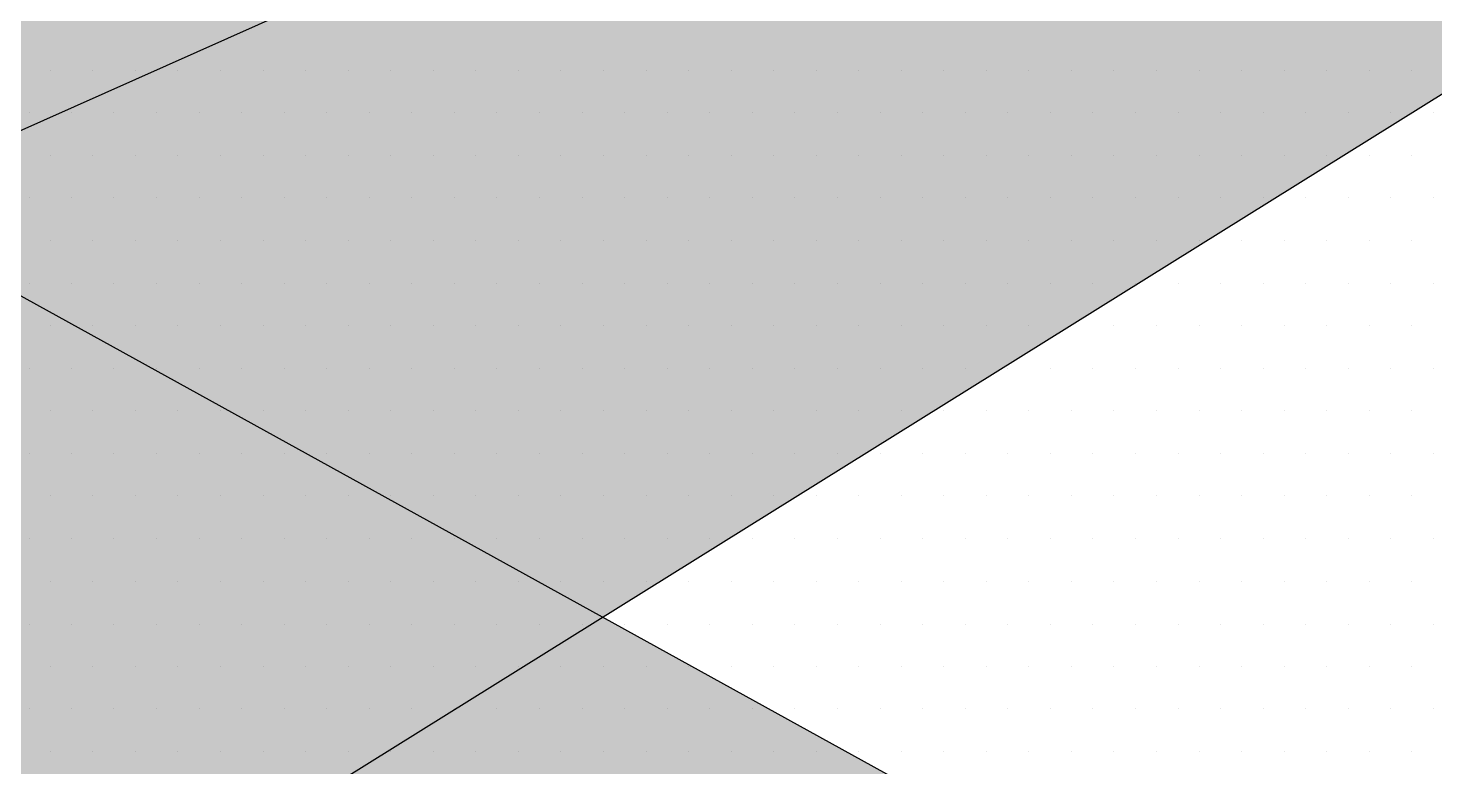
# Paper-space layout 'TOP_A1_00200_01-01-2017_MODELE' of a CAD drawing. Header units: millimetres. Extents: x -52 to 293, y -3 to 294.
# Drawn here: x -13.73 to -10.697, y 57.921 to 59.513 of the extents above; entities that cross this region are included whole.
import ezdxf

# ---------------------------------------------------------------- set-up
doc = ezdxf.new("R2010")
doc.units = ezdxf.units.MM
doc.header["$LTSCALE"] = 2
doc.linetypes.add('CACHEX2', pattern=[0.75, 0.5, -0.25])
for name, color, linetype in [('CALQUE_7', 4, 'Continuous'), ('CARTOUCHE', 7, 'Continuous'), ('rosace', 7, 'Continuous')]:
    doc.layers.add(name, color=color, linetype=linetype)

# ---------------------------------------------------------------- blocks, each defined once
blk = doc.blocks.new('A$C715108E3')
at = {"layer": 'CALQUE_7', "color": 131}
for p, q in [((-4.929, -10.5791), (-4.929, -10.5791)), ((-4.8369, -10.5791), (-4.8369, -10.5791)), ((-4.7449, -10.5791), (-4.7449, -10.5791)), ((-4.6537, -10.5791), (-4.6537, -10.5791)), ((-4.562, -10.5791), (-4.562, -10.5791)), ((-4.47, -10.5791), (-4.47, -10.5791)), ((-4.3783, -10.5791), (-4.3783, -10.5791)), ((-4.2867, -10.5791), (-4.2867, -10.5791)), ((-4.1947, -10.5791), (-4.1947, -10.5791)), ((-4.1036, -10.5791), (-4.1036, -10.5791)), ((-4.0116, -10.5791), (-4.0116, -10.5791)), ((-3.9196, -10.5791), (-3.9196, -10.5791)), ((-3.8283, -10.5791), (-3.8283, -10.5791)), ((-3.7363, -10.5791), (-3.7363, -10.5791)), ((-3.6444, -10.5791), (-3.6444, -10.5791)), ((-3.5526, -10.5791), (-3.5526, -10.5791)), ((-3.4611, -10.5791), (-3.4611, -10.5791)), ((-3.3693, -10.5791), (-3.3693, -10.5791)), ((-3.2775, -10.5791), (-3.2775, -10.5791)), ((-3.186, -10.5791), (-3.186, -10.5791)), ((-3.0942, -10.5791), (-3.0942, -10.5791)), ((-3.0024, -10.5791), (-3.0024, -10.5791)), ((-2.9109, -10.5791), (-2.9109, -10.5791)), ((-2.8191, -10.5791), (-2.8191, -10.5791)), ((-2.727, -10.5791), (-2.727, -10.5791)), ((-2.6358, -10.5791), (-2.6358, -10.5791)), ((-2.5439, -10.5791), (-2.5439, -10.5791)), ((-2.4519, -10.5791), (-2.4519, -10.5791)), ((-2.3599, -10.5791), (-2.3599, -10.5791)), ((-2.2686, -10.5791), (-2.2686, -10.5791)), ((-2.1766, -10.5791), (-2.1766, -10.5791)), ((-2.085, -10.5791), (-2.085, -10.5791)), ((-1.9933, -10.5791), (-1.9933, -10.5791)), ((-4.9745, -10.6702), (-4.9745, -10.6702)), ((-4.8829, -10.6702), (-4.8829, -10.6702)), ((-4.7914, -10.6702), (-4.7914, -10.6702)), ((-4.6994, -10.6702), (-4.6994, -10.6702)), ((-4.6077, -10.6702), (-4.6077, -10.6702)), ((-4.5161, -10.6702), (-4.5161, -10.6702)), ((-4.4245, -10.6702), (-4.4245, -10.6702)), ((-4.3324, -10.6702), (-4.3324, -10.6702)), ((-4.2412, -10.6702), (-4.2412, -10.6702)), ((-4.1491, -10.6702), (-4.1491, -10.6702)), ((-4.0571, -10.6702), (-4.0571, -10.6702)), ((-3.9659, -10.6702), (-3.9659, -10.6702)), ((-3.8738, -10.6702), (-3.8738, -10.6702)), ((-3.782, -10.6702), (-3.782, -10.6702)), ((-3.6905, -10.6702), (-3.6905, -10.6702)), ((-3.5987, -10.6702), (-3.5987, -10.6702)), ((-3.5069, -10.6702), (-3.5069, -10.6702)), ((-3.415, -10.6702), (-3.415, -10.6702)), ((-3.3236, -10.6702), (-3.3236, -10.6702)), ((-3.2318, -10.6702), (-3.2318, -10.6702)), ((-3.1399, -10.6702), (-3.1399, -10.6702)), ((-3.0485, -10.6702), (-3.0485, -10.6702)), ((-2.9566, -10.6702), (-2.9566, -10.6702)), ((-2.8648, -10.6702), (-2.8648, -10.6702)), ((-2.7733, -10.6702), (-2.7733, -10.6702)), ((-2.6815, -10.6702), (-2.6815, -10.6702)), ((-2.5895, -10.6702), (-2.5895, -10.6702)), ((-2.4975, -10.6702), (-2.4975, -10.6702)), ((-2.4062, -10.6702), (-2.4062, -10.6702)), ((-2.3142, -10.6702), (-2.3142, -10.6702)), ((-2.2223, -10.6702), (-2.2223, -10.6702)), ((-2.1309, -10.6702), (-2.1309, -10.6702)), ((-2.0391, -10.6702), (-2.0391, -10.6702)), ((-1.9472, -10.6702), (-1.9472, -10.6702)), ((-4.929, -10.763), (-4.929, -10.763)), ((-4.8369, -10.763), (-4.8369, -10.763)), ((-4.7449, -10.763), (-4.7449, -10.763)), ((-4.6537, -10.763), (-4.6537, -10.763)), ((-4.562, -10.763), (-4.562, -10.763)), ((-4.47, -10.763), (-4.47, -10.763)), ((-4.3783, -10.763), (-4.3783, -10.763)), ((-4.2867, -10.763), (-4.2867, -10.763)), ((-4.1947, -10.763), (-4.1947, -10.763)), ((-4.1036, -10.763), (-4.1036, -10.763)), ((-4.0116, -10.763), (-4.0116, -10.763)), ((-3.9196, -10.763), (-3.9196, -10.763)), ((-3.8283, -10.763), (-3.8283, -10.763)), ((-3.7363, -10.763), (-3.7363, -10.763)), ((-3.6444, -10.763), (-3.6444, -10.763)), ((-3.5526, -10.763), (-3.5526, -10.763)), ((-3.4611, -10.763), (-3.4611, -10.763)), ((-3.3693, -10.763), (-3.3693, -10.763)), ((-3.2775, -10.763), (-3.2775, -10.763)), ((-3.186, -10.763), (-3.186, -10.763)), ((-3.0942, -10.763), (-3.0942, -10.763)), ((-3.0024, -10.763), (-3.0024, -10.763)), ((-2.9109, -10.763), (-2.9109, -10.763)), ((-2.8191, -10.763), (-2.8191, -10.763)), ((-2.727, -10.763), (-2.727, -10.763)), ((-2.6358, -10.763), (-2.6358, -10.763)), ((-2.5439, -10.763), (-2.5439, -10.763)), ((-2.4519, -10.763), (-2.4519, -10.763)), ((-2.3599, -10.763), (-2.3599, -10.763)), ((-2.2686, -10.763), (-2.2686, -10.763)), ((-2.1766, -10.763), (-2.1766, -10.763)), ((-2.085, -10.763), (-2.085, -10.763)), ((-1.9933, -10.763), (-1.9933, -10.763)), ((-4.9745, -10.8542), (-4.9745, -10.8542)), ((-4.8829, -10.8542), (-4.8829, -10.8542)), ((-4.7914, -10.8542), (-4.7914, -10.8542)), ((-4.6994, -10.8542), (-4.6994, -10.8542)), ((-4.6077, -10.8542), (-4.6077, -10.8542)), ((-4.5161, -10.8542), (-4.5161, -10.8542)), ((-4.4245, -10.8542), (-4.4245, -10.8542)), ((-4.3324, -10.8542), (-4.3324, -10.8542)), ((-4.2412, -10.8542), (-4.2412, -10.8542)), ((-4.1491, -10.8542), (-4.1491, -10.8542)), ((-4.0571, -10.8542), (-4.0571, -10.8542)), ((-3.9659, -10.8542), (-3.9659, -10.8542)), ((-3.8738, -10.8542), (-3.8738, -10.8542)), ((-3.782, -10.8542), (-3.782, -10.8542)), ((-3.6905, -10.8542), (-3.6905, -10.8542)), ((-3.5987, -10.8542), (-3.5987, -10.8542)), ((-3.5069, -10.8542), (-3.5069, -10.8542)), ((-3.415, -10.8542), (-3.415, -10.8542)), ((-3.3236, -10.8542), (-3.3236, -10.8542)), ((-3.2318, -10.8542), (-3.2318, -10.8542)), ((-3.1399, -10.8542), (-3.1399, -10.8542)), ((-3.0485, -10.8542), (-3.0485, -10.8542)), ((-2.9566, -10.8542), (-2.9566, -10.8542)), ((-2.8648, -10.8542), (-2.8648, -10.8542)), ((-2.7733, -10.8542), (-2.7733, -10.8542)), ((-2.6815, -10.8542), (-2.6815, -10.8542)), ((-2.5895, -10.8542), (-2.5895, -10.8542)), ((-2.4975, -10.8542), (-2.4975, -10.8542)), ((-2.4062, -10.8542), (-2.4062, -10.8542)), ((-2.3142, -10.8542), (-2.3142, -10.8542)), ((-2.2223, -10.8542), (-2.2223, -10.8542)), ((-2.1309, -10.8542), (-2.1309, -10.8542)), ((-2.0391, -10.8542), (-2.0391, -10.8542)), ((-1.9472, -10.8542), (-1.9472, -10.8542)), ((-4.929, -10.9457), (-4.929, -10.9457)), ((-4.8369, -10.9457), (-4.8369, -10.9457)), ((-4.7449, -10.9457), (-4.7449, -10.9457)), ((-4.6537, -10.9457), (-4.6537, -10.9457)), ((-4.562, -10.9457), (-4.562, -10.9457)), ((-4.47, -10.9457), (-4.47, -10.9457)), ((-4.3783, -10.9457), (-4.3783, -10.9457)), ((-4.2867, -10.9457), (-4.2867, -10.9457)), ((-4.1947, -10.9457), (-4.1947, -10.9457)), ((-4.1036, -10.9457), (-4.1036, -10.9457)), ((-4.0116, -10.9457), (-4.0116, -10.9457)), ((-3.9196, -10.9457), (-3.9196, -10.9457)), ((-3.8283, -10.9457), (-3.8283, -10.9457)), ((-3.7363, -10.9457), (-3.7363, -10.9457)), ((-3.6444, -10.9457), (-3.6444, -10.9457)), ((-3.5526, -10.9457), (-3.5526, -10.9457)), ((-3.4611, -10.9457), (-3.4611, -10.9457)), ((-3.3693, -10.9457), (-3.3693, -10.9457)), ((-3.2775, -10.9457), (-3.2775, -10.9457)), ((-3.186, -10.9457), (-3.186, -10.9457)), ((-3.0942, -10.9457), (-3.0942, -10.9457)), ((-3.0024, -10.9457), (-3.0024, -10.9457)), ((-2.9109, -10.9457), (-2.9109, -10.9457)), ((-2.8191, -10.9457), (-2.8191, -10.9457)), ((-2.727, -10.9457), (-2.727, -10.9457)), ((-2.6358, -10.9457), (-2.6358, -10.9457)), ((-2.5439, -10.9457), (-2.5439, -10.9457)), ((-2.4519, -10.9457), (-2.4519, -10.9457)), ((-2.3599, -10.9457), (-2.3599, -10.9457)), ((-2.2686, -10.9457), (-2.2686, -10.9457)), ((-2.1766, -10.9457), (-2.1766, -10.9457)), ((-2.085, -10.9457), (-2.085, -10.9457)), ((-1.9933, -10.9457), (-1.9933, -10.9457)), ((-4.9745, -11.0383), (-4.9745, -11.0383)), ((-4.8829, -11.0383), (-4.8829, -11.0383)), ((-4.7914, -11.0383), (-4.7914, -11.0383)), ((-4.6994, -11.0383), (-4.6994, -11.0383)), ((-4.6077, -11.0383), (-4.6077, -11.0383)), ((-4.5161, -11.0383), (-4.5161, -11.0383)), ((-4.4245, -11.0383), (-4.4245, -11.0383)), ((-4.3324, -11.0383), (-4.3324, -11.0383)), ((-4.2412, -11.0383), (-4.2412, -11.0383)), ((-4.1491, -11.0383), (-4.1491, -11.0383)), ((-4.0571, -11.0383), (-4.0571, -11.0383)), ((-3.9659, -11.0383), (-3.9659, -11.0383)), ((-3.8738, -11.0383), (-3.8738, -11.0383)), ((-3.782, -11.0383), (-3.782, -11.0383)), ((-3.6905, -11.0383), (-3.6905, -11.0383)), ((-3.5987, -11.0383), (-3.5987, -11.0383)), ((-3.5069, -11.0383), (-3.5069, -11.0383)), ((-3.415, -11.0383), (-3.415, -11.0383)), ((-3.3236, -11.0383), (-3.3236, -11.0383)), ((-3.2318, -11.0383), (-3.2318, -11.0383)), ((-3.1399, -11.0383), (-3.1399, -11.0383)), ((-3.0485, -11.0383), (-3.0485, -11.0383)), ((-2.9566, -11.0383), (-2.9566, -11.0383)), ((-2.8648, -11.0383), (-2.8648, -11.0383)), ((-2.7733, -11.0383), (-2.7733, -11.0383)), ((-2.6815, -11.0383), (-2.6815, -11.0383)), ((-2.5895, -11.0383), (-2.5895, -11.0383)), ((-2.4975, -11.0383), (-2.4975, -11.0383)), ((-2.4062, -11.0383), (-2.4062, -11.0383)), ((-2.3142, -11.0383), (-2.3142, -11.0383)), ((-2.2223, -11.0383), (-2.2223, -11.0383)), ((-2.1309, -11.0383), (-2.1309, -11.0383)), ((-2.0391, -11.0383), (-2.0391, -11.0383)), ((-1.9472, -11.0383), (-1.9472, -11.0383)), ((-4.929, -11.1295), (-4.929, -11.1295)), ((-4.8369, -11.1295), (-4.8369, -11.1295)), ((-4.7449, -11.1295), (-4.7449, -11.1295)), ((-4.6537, -11.1295), (-4.6537, -11.1295)), ((-4.562, -11.1295), (-4.562, -11.1295)), ((-4.47, -11.1295), (-4.47, -11.1295)), ((-4.3783, -11.1295), (-4.3783, -11.1295)), ((-4.2867, -11.1295), (-4.2867, -11.1295)), ((-4.1947, -11.1295), (-4.1947, -11.1295)), ((-4.1036, -11.1295), (-4.1036, -11.1295)), ((-4.0116, -11.1295), (-4.0116, -11.1295)), ((-3.9196, -11.1295), (-3.9196, -11.1295)), ((-3.8283, -11.1295), (-3.8283, -11.1295)), ((-3.7363, -11.1295), (-3.7363, -11.1295)), ((-3.6444, -11.1295), (-3.6444, -11.1295)), ((-3.5526, -11.1295), (-3.5526, -11.1295)), ((-3.4611, -11.1295), (-3.4611, -11.1295)), ((-3.3693, -11.1295), (-3.3693, -11.1295)), ((-3.2775, -11.1295), (-3.2775, -11.1295)), ((-3.186, -11.1295), (-3.186, -11.1295)), ((-3.0942, -11.1295), (-3.0942, -11.1295)), ((-3.0024, -11.1295), (-3.0024, -11.1295)), ((-2.9109, -11.1295), (-2.9109, -11.1295)), ((-2.8191, -11.1295), (-2.8191, -11.1295)), ((-2.727, -11.1295), (-2.727, -11.1295)), ((-2.6358, -11.1295), (-2.6358, -11.1295)), ((-2.5439, -11.1295), (-2.5439, -11.1295)), ((-2.4519, -11.1295), (-2.4519, -11.1295)), ((-2.3599, -11.1295), (-2.3599, -11.1295)), ((-2.2686, -11.1295), (-2.2686, -11.1295)), ((-2.1766, -11.1295), (-2.1766, -11.1295)), ((-2.085, -11.1295), (-2.085, -11.1295)), ((-1.9933, -11.1295), (-1.9933, -11.1295)), ((-4.9745, -11.2208), (-4.9745, -11.2208)), ((-4.8829, -11.2208), (-4.8829, -11.2208)), ((-4.7914, -11.2208), (-4.7914, -11.2208)), ((-4.6994, -11.2208), (-4.6994, -11.2208)), ((-4.6077, -11.2208), (-4.6077, -11.2208)), ((-4.5161, -11.2208), (-4.5161, -11.2208)), ((-4.4245, -11.2208), (-4.4245, -11.2208)), ((-4.3324, -11.2208), (-4.3324, -11.2208)), ((-4.2412, -11.2208), (-4.2412, -11.2208)), ((-4.1491, -11.2208), (-4.1491, -11.2208)), ((-4.0571, -11.2208), (-4.0571, -11.2208)), ((-3.9659, -11.2208), (-3.9659, -11.2208)), ((-3.8738, -11.2208), (-3.8738, -11.2208)), ((-3.782, -11.2208), (-3.782, -11.2208)), ((-3.6905, -11.2208), (-3.6905, -11.2208)), ((-3.5987, -11.2208), (-3.5987, -11.2208)), ((-3.5069, -11.2208), (-3.5069, -11.2208)), ((-3.415, -11.2208), (-3.415, -11.2208)), ((-3.3236, -11.2208), (-3.3236, -11.2208)), ((-3.2318, -11.2208), (-3.2318, -11.2208)), ((-3.1399, -11.2208), (-3.1399, -11.2208)), ((-3.0485, -11.2208), (-3.0485, -11.2208)), ((-2.9566, -11.2208), (-2.9566, -11.2208)), ((-2.8648, -11.2208), (-2.8648, -11.2208)), ((-2.7733, -11.2208), (-2.7733, -11.2208)), ((-2.6815, -11.2208), (-2.6815, -11.2208)), ((-2.5895, -11.2208), (-2.5895, -11.2208)), ((-2.4975, -11.2208), (-2.4975, -11.2208)), ((-2.4062, -11.2208), (-2.4062, -11.2208)), ((-2.3142, -11.2208), (-2.3142, -11.2208)), ((-2.2223, -11.2208), (-2.2223, -11.2208)), ((-2.1309, -11.2208), (-2.1309, -11.2208)), ((-2.0391, -11.2208), (-2.0391, -11.2208)), ((-1.9472, -11.2208), (-1.9472, -11.2208)), ((-4.929, -11.3132), (-4.929, -11.3132)), ((-4.8369, -11.3132), (-4.8369, -11.3132)), ((-4.7449, -11.3132), (-4.7449, -11.3132)), ((-4.6537, -11.3132), (-4.6537, -11.3132)), ((-4.562, -11.3132), (-4.562, -11.3132)), ((-4.47, -11.3132), (-4.47, -11.3132)), ((-4.3783, -11.3132), (-4.3783, -11.3132)), ((-4.2867, -11.3132), (-4.2867, -11.3132)), ((-4.1947, -11.3132), (-4.1947, -11.3132)), ((-4.1036, -11.3132), (-4.1036, -11.3132)), ((-4.0116, -11.3132), (-4.0116, -11.3132)), ((-3.9196, -11.3132), (-3.9196, -11.3132)), ((-3.8283, -11.3132), (-3.8283, -11.3132)), ((-3.7363, -11.3132), (-3.7363, -11.3132)), ((-3.6444, -11.3132), (-3.6444, -11.3132)), ((-3.5526, -11.3132), (-3.5526, -11.3132)), ((-3.4611, -11.3132), (-3.4611, -11.3132)), ((-3.3693, -11.3132), (-3.3693, -11.3132)), ((-3.2775, -11.3132), (-3.2775, -11.3132)), ((-3.186, -11.3132), (-3.186, -11.3132)), ((-3.0942, -11.3132), (-3.0942, -11.3132)), ((-3.0024, -11.3132), (-3.0024, -11.3132)), ((-2.9109, -11.3132), (-2.9109, -11.3132)), ((-2.8191, -11.3132), (-2.8191, -11.3132)), ((-2.727, -11.3132), (-2.727, -11.3132)), ((-2.6358, -11.3132), (-2.6358, -11.3132)), ((-2.5439, -11.3132), (-2.5439, -11.3132)), ((-2.4519, -11.3132), (-2.4519, -11.3132)), ((-2.3599, -11.3132), (-2.3599, -11.3132)), ((-2.2686, -11.3132), (-2.2686, -11.3132)), ((-2.1766, -11.3132), (-2.1766, -11.3132)), ((-2.085, -11.3132), (-2.085, -11.3132)), ((-1.9933, -11.3132), (-1.9933, -11.3132)), ((-4.9745, -11.4048), (-4.9745, -11.4048)), ((-4.8829, -11.4048), (-4.8829, -11.4048)), ((-4.7914, -11.4048), (-4.7914, -11.4048)), ((-4.6994, -11.4048), (-4.6994, -11.4048)), ((-4.6077, -11.4048), (-4.6077, -11.4048)), ((-4.5161, -11.4048), (-4.5161, -11.4048)), ((-4.4245, -11.4048), (-4.4245, -11.4048)), ((-4.3324, -11.4048), (-4.3324, -11.4048)), ((-4.2412, -11.4048), (-4.2412, -11.4048)), ((-4.1491, -11.4048), (-4.1491, -11.4048)), ((-4.0571, -11.4048), (-4.0571, -11.4048)), ((-3.9659, -11.4048), (-3.9659, -11.4048)), ((-3.8738, -11.4048), (-3.8738, -11.4048)), ((-3.782, -11.4048), (-3.782, -11.4048)), ((-3.6905, -11.4048), (-3.6905, -11.4048)), ((-3.5987, -11.4048), (-3.5987, -11.4048)), ((-3.5069, -11.4048), (-3.5069, -11.4048)), ((-3.415, -11.4048), (-3.415, -11.4048)), ((-3.3236, -11.4048), (-3.3236, -11.4048)), ((-3.2318, -11.4048), (-3.2318, -11.4048)), ((-3.1399, -11.4048), (-3.1399, -11.4048)), ((-3.0485, -11.4048), (-3.0485, -11.4048)), ((-2.9566, -11.4048), (-2.9566, -11.4048)), ((-2.8648, -11.4048), (-2.8648, -11.4048)), ((-2.7733, -11.4048), (-2.7733, -11.4048)), ((-2.6815, -11.4048), (-2.6815, -11.4048)), ((-2.5895, -11.4048), (-2.5895, -11.4048)), ((-2.4975, -11.4048), (-2.4975, -11.4048)), ((-2.4062, -11.4048), (-2.4062, -11.4048)), ((-2.3142, -11.4048), (-2.3142, -11.4048)), ((-2.2223, -11.4048), (-2.2223, -11.4048)), ((-2.1309, -11.4048), (-2.1309, -11.4048)), ((-2.0391, -11.4048), (-2.0391, -11.4048)), ((-1.9472, -11.4048), (-1.9472, -11.4048)), ((-4.929, -11.4959), (-4.929, -11.4959)), ((-4.8369, -11.4959), (-4.8369, -11.4959)), ((-4.7449, -11.4959), (-4.7449, -11.4959)), ((-4.6537, -11.4959), (-4.6537, -11.4959)), ((-4.562, -11.4959), (-4.562, -11.4959)), ((-4.47, -11.4959), (-4.47, -11.4959)), ((-4.3783, -11.4959), (-4.3783, -11.4959)), ((-4.2867, -11.4959), (-4.2867, -11.4959)), ((-4.1947, -11.4959), (-4.1947, -11.4959)), ((-4.1036, -11.4959), (-4.1036, -11.4959)), ((-4.0116, -11.4959), (-4.0116, -11.4959)), ((-3.9196, -11.4959), (-3.9196, -11.4959)), ((-3.8283, -11.4959), (-3.8283, -11.4959)), ((-3.7363, -11.4959), (-3.7363, -11.4959)), ((-3.6444, -11.4959), (-3.6444, -11.4959)), ((-3.5526, -11.4959), (-3.5526, -11.4959)), ((-3.4611, -11.4959), (-3.4611, -11.4959)), ((-3.3693, -11.4959), (-3.3693, -11.4959)), ((-3.2775, -11.4959), (-3.2775, -11.4959)), ((-3.186, -11.4959), (-3.186, -11.4959)), ((-3.0942, -11.4959), (-3.0942, -11.4959)), ((-3.0024, -11.4959), (-3.0024, -11.4959)), ((-2.9109, -11.4959), (-2.9109, -11.4959)), ((-2.8191, -11.4959), (-2.8191, -11.4959)), ((-2.727, -11.4959), (-2.727, -11.4959)), ((-2.6358, -11.4959), (-2.6358, -11.4959)), ((-2.5439, -11.4959), (-2.5439, -11.4959)), ((-2.4519, -11.4959), (-2.4519, -11.4959)), ((-2.3599, -11.4959), (-2.3599, -11.4959)), ((-2.2686, -11.4959), (-2.2686, -11.4959)), ((-2.1766, -11.4959), (-2.1766, -11.4959)), ((-2.085, -11.4959), (-2.085, -11.4959)), ((-1.9933, -11.4959), (-1.9933, -11.4959)), ((-4.9745, -11.5885), (-4.9745, -11.5885)), ((-4.8829, -11.5885), (-4.8829, -11.5885)), ((-4.7914, -11.5885), (-4.7914, -11.5885)), ((-4.6994, -11.5885), (-4.6994, -11.5885)), ((-4.6077, -11.5885), (-4.6077, -11.5885)), ((-4.5161, -11.5885), (-4.5161, -11.5885)), ((-4.4245, -11.5885), (-4.4245, -11.5885)), ((-4.3324, -11.5885), (-4.3324, -11.5885)), ((-4.2412, -11.5885), (-4.2412, -11.5885)), ((-4.1491, -11.5885), (-4.1491, -11.5885)), ((-4.0571, -11.5885), (-4.0571, -11.5885)), ((-3.9659, -11.5885), (-3.9659, -11.5885)), ((-3.8738, -11.5885), (-3.8738, -11.5885)), ((-3.782, -11.5885), (-3.782, -11.5885)), ((-3.6905, -11.5885), (-3.6905, -11.5885)), ((-3.5987, -11.5885), (-3.5987, -11.5885)), ((-3.5069, -11.5885), (-3.5069, -11.5885)), ((-3.415, -11.5885), (-3.415, -11.5885)), ((-3.3236, -11.5885), (-3.3236, -11.5885)), ((-3.2318, -11.5885), (-3.2318, -11.5885)), ((-3.1399, -11.5885), (-3.1399, -11.5885)), ((-3.0485, -11.5885), (-3.0485, -11.5885)), ((-2.9566, -11.5885), (-2.9566, -11.5885)), ((-2.8648, -11.5885), (-2.8648, -11.5885)), ((-2.7733, -11.5885), (-2.7733, -11.5885)), ((-2.6815, -11.5885), (-2.6815, -11.5885)), ((-2.5895, -11.5885), (-2.5895, -11.5885)), ((-2.4975, -11.5885), (-2.4975, -11.5885)), ((-2.4062, -11.5885), (-2.4062, -11.5885)), ((-2.3142, -11.5885), (-2.3142, -11.5885)), ((-2.2223, -11.5885), (-2.2223, -11.5885)), ((-2.1309, -11.5885), (-2.1309, -11.5885)), ((-2.0391, -11.5885), (-2.0391, -11.5885)), ((-1.9472, -11.5885), (-1.9472, -11.5885)), ((-4.929, -11.68), (-4.929, -11.68)), ((-4.8369, -11.68), (-4.8369, -11.68)), ((-4.7449, -11.68), (-4.7449, -11.68)), ((-4.6537, -11.68), (-4.6537, -11.68)), ((-4.562, -11.68), (-4.562, -11.68)), ((-4.47, -11.68), (-4.47, -11.68)), ((-4.3783, -11.68), (-4.3783, -11.68)), ((-4.2867, -11.68), (-4.2867, -11.68)), ((-4.1947, -11.68), (-4.1947, -11.68)), ((-4.1036, -11.68), (-4.1036, -11.68)), ((-4.0116, -11.68), (-4.0116, -11.68)), ((-3.9196, -11.68), (-3.9196, -11.68)), ((-3.8283, -11.68), (-3.8283, -11.68)), ((-3.7363, -11.68), (-3.7363, -11.68)), ((-3.6444, -11.68), (-3.6444, -11.68)), ((-3.5526, -11.68), (-3.5526, -11.68)), ((-3.4611, -11.68), (-3.4611, -11.68)), ((-3.3693, -11.68), (-3.3693, -11.68)), ((-3.2775, -11.68), (-3.2775, -11.68)), ((-3.186, -11.68), (-3.186, -11.68)), ((-3.0942, -11.68), (-3.0942, -11.68)), ((-3.0024, -11.68), (-3.0024, -11.68)), ((-2.9109, -11.68), (-2.9109, -11.68)), ((-2.8191, -11.68), (-2.8191, -11.68)), ((-2.727, -11.68), (-2.727, -11.68)), ((-2.6358, -11.68), (-2.6358, -11.68)), ((-2.5439, -11.68), (-2.5439, -11.68)), ((-2.4519, -11.68), (-2.4519, -11.68)), ((-2.3599, -11.68), (-2.3599, -11.68)), ((-2.2686, -11.68), (-2.2686, -11.68)), ((-2.1766, -11.68), (-2.1766, -11.68)), ((-2.085, -11.68), (-2.085, -11.68)), ((-1.9933, -11.68), (-1.9933, -11.68)), ((-4.9745, -11.7722), (-4.9745, -11.7722)), ((-4.8829, -11.7722), (-4.8829, -11.7722)), ((-4.7914, -11.7722), (-4.7914, -11.7722)), ((-4.6994, -11.7722), (-4.6994, -11.7722)), ((-4.6077, -11.7722), (-4.6077, -11.7722)), ((-4.5161, -11.7722), (-4.5161, -11.7722)), ((-4.4245, -11.7722), (-4.4245, -11.7722)), ((-4.3324, -11.7722), (-4.3324, -11.7722)), ((-4.2412, -11.7722), (-4.2412, -11.7722)), ((-4.1491, -11.7722), (-4.1491, -11.7722)), ((-4.0571, -11.7722), (-4.0571, -11.7722)), ((-3.9659, -11.7722), (-3.9659, -11.7722)), ((-3.8738, -11.7722), (-3.8738, -11.7722)), ((-3.782, -11.7722), (-3.782, -11.7722)), ((-3.6905, -11.7722), (-3.6905, -11.7722)), ((-3.5987, -11.7722), (-3.5987, -11.7722)), ((-3.5069, -11.7722), (-3.5069, -11.7722)), ((-3.415, -11.7722), (-3.415, -11.7722)), ((-3.3236, -11.7722), (-3.3236, -11.7722)), ((-3.2318, -11.7722), (-3.2318, -11.7722)), ((-3.1399, -11.7722), (-3.1399, -11.7722)), ((-3.0485, -11.7722), (-3.0485, -11.7722)), ((-2.9566, -11.7722), (-2.9566, -11.7722)), ((-2.8648, -11.7722), (-2.8648, -11.7722)), ((-2.7733, -11.7722), (-2.7733, -11.7722)), ((-2.6815, -11.7722), (-2.6815, -11.7722)), ((-2.5895, -11.7722), (-2.5895, -11.7722)), ((-2.4975, -11.7722), (-2.4975, -11.7722)), ((-2.4062, -11.7722), (-2.4062, -11.7722)), ((-2.3142, -11.7722), (-2.3142, -11.7722)), ((-2.2223, -11.7722), (-2.2223, -11.7722)), ((-2.1309, -11.7722), (-2.1309, -11.7722)), ((-2.0391, -11.7722), (-2.0391, -11.7722)), ((-1.9472, -11.7722), (-1.9472, -11.7722)), ((-4.929, -11.8636), (-4.929, -11.8636)), ((-4.8369, -11.8636), (-4.8369, -11.8636)), ((-4.7449, -11.8636), (-4.7449, -11.8636)), ((-4.6537, -11.8636), (-4.6537, -11.8636)), ((-4.562, -11.8636), (-4.562, -11.8636)), ((-4.47, -11.8636), (-4.47, -11.8636)), ((-4.3783, -11.8636), (-4.3783, -11.8636)), ((-4.2867, -11.8636), (-4.2867, -11.8636)), ((-4.1947, -11.8636), (-4.1947, -11.8636)), ((-4.1036, -11.8636), (-4.1036, -11.8636)), ((-4.0116, -11.8636), (-4.0116, -11.8636)), ((-3.9196, -11.8636), (-3.9196, -11.8636)), ((-3.8283, -11.8636), (-3.8283, -11.8636)), ((-3.7363, -11.8636), (-3.7363, -11.8636)), ((-3.6444, -11.8636), (-3.6444, -11.8636)), ((-3.5526, -11.8636), (-3.5526, -11.8636)), ((-3.4611, -11.8636), (-3.4611, -11.8636)), ((-3.3693, -11.8636), (-3.3693, -11.8636)), ((-3.2775, -11.8636), (-3.2775, -11.8636)), ((-3.186, -11.8636), (-3.186, -11.8636)), ((-3.0942, -11.8636), (-3.0942, -11.8636)), ((-3.0024, -11.8636), (-3.0024, -11.8636)), ((-2.9109, -11.8636), (-2.9109, -11.8636)), ((-2.8191, -11.8636), (-2.8191, -11.8636)), ((-2.727, -11.8636), (-2.727, -11.8636)), ((-2.6358, -11.8636), (-2.6358, -11.8636)), ((-2.5439, -11.8636), (-2.5439, -11.8636)), ((-2.4519, -11.8636), (-2.4519, -11.8636)), ((-2.3599, -11.8636), (-2.3599, -11.8636)), ((-2.2686, -11.8636), (-2.2686, -11.8636)), ((-2.1766, -11.8636), (-2.1766, -11.8636)), ((-2.085, -11.8636), (-2.085, -11.8636)), ((-1.9933, -11.8636), (-1.9933, -11.8636)), ((-4.9745, -11.9551), (-4.9745, -11.9551)), ((-4.8829, -11.9551), (-4.8829, -11.9551)), ((-4.7914, -11.9551), (-4.7914, -11.9551)), ((-4.6994, -11.9551), (-4.6994, -11.9551)), ((-4.6077, -11.9551), (-4.6077, -11.9551)), ((-4.5161, -11.9551), (-4.5161, -11.9551)), ((-4.4245, -11.9551), (-4.4245, -11.9551)), ((-4.3324, -11.9551), (-4.3324, -11.9551)), ((-4.2412, -11.9551), (-4.2412, -11.9551)), ((-4.1491, -11.9551), (-4.1491, -11.9551)), ((-4.0571, -11.9551), (-4.0571, -11.9551)), ((-3.9659, -11.9551), (-3.9659, -11.9551)), ((-3.8738, -11.9551), (-3.8738, -11.9551)), ((-3.782, -11.9551), (-3.782, -11.9551)), ((-3.6905, -11.9551), (-3.6905, -11.9551)), ((-3.5987, -11.9551), (-3.5987, -11.9551)), ((-3.5069, -11.9551), (-3.5069, -11.9551)), ((-3.415, -11.9551), (-3.415, -11.9551)), ((-3.3236, -11.9551), (-3.3236, -11.9551)), ((-3.2318, -11.9551), (-3.2318, -11.9551)), ((-3.1399, -11.9551), (-3.1399, -11.9551)), ((-3.0485, -11.9551), (-3.0485, -11.9551)), ((-2.9566, -11.9551), (-2.9566, -11.9551)), ((-2.8648, -11.9551), (-2.8648, -11.9551)), ((-2.7733, -11.9551), (-2.7733, -11.9551)), ((-2.6815, -11.9551), (-2.6815, -11.9551)), ((-2.5895, -11.9551), (-2.5895, -11.9551)), ((-2.4975, -11.9551), (-2.4975, -11.9551)), ((-2.4062, -11.9551), (-2.4062, -11.9551)), ((-2.3142, -11.9551), (-2.3142, -11.9551)), ((-2.2223, -11.9551), (-2.2223, -11.9551)), ((-2.1309, -11.9551), (-2.1309, -11.9551)), ((-2.0391, -11.9551), (-2.0391, -11.9551)), ((-1.9472, -11.9551), (-1.9472, -11.9551)), ((-4.929, -12.0473), (-4.929, -12.0473)), ((-4.8369, -12.0473), (-4.8369, -12.0473)), ((-4.7449, -12.0473), (-4.7449, -12.0473)), ((-4.6537, -12.0473), (-4.6537, -12.0473)), ((-4.562, -12.0473), (-4.562, -12.0473)), ((-4.47, -12.0473), (-4.47, -12.0473)), ((-4.3783, -12.0473), (-4.3783, -12.0473)), ((-4.2867, -12.0473), (-4.2867, -12.0473)), ((-4.1947, -12.0473), (-4.1947, -12.0473)), ((-4.1036, -12.0473), (-4.1036, -12.0473)), ((-4.0116, -12.0473), (-4.0116, -12.0473)), ((-3.9196, -12.0473), (-3.9196, -12.0473)), ((-3.8283, -12.0473), (-3.8283, -12.0473)), ((-3.7363, -12.0473), (-3.7363, -12.0473)), ((-3.6444, -12.0473), (-3.6444, -12.0473)), ((-3.5526, -12.0473), (-3.5526, -12.0473)), ((-3.4611, -12.0473), (-3.4611, -12.0473)), ((-3.3693, -12.0473), (-3.3693, -12.0473)), ((-3.2775, -12.0473), (-3.2775, -12.0473)), ((-3.186, -12.0473), (-3.186, -12.0473)), ((-3.0942, -12.0473), (-3.0942, -12.0473)), ((-3.0024, -12.0473), (-3.0024, -12.0473)), ((-2.9109, -12.0473), (-2.9109, -12.0473)), ((-2.8191, -12.0473), (-2.8191, -12.0473)), ((-2.727, -12.0473), (-2.727, -12.0473)), ((-2.6358, -12.0473), (-2.6358, -12.0473)), ((-2.5439, -12.0473), (-2.5439, -12.0473)), ((-2.4519, -12.0473), (-2.4519, -12.0473)), ((-2.3599, -12.0473), (-2.3599, -12.0473)), ((-2.2686, -12.0473), (-2.2686, -12.0473)), ((-2.1766, -12.0473), (-2.1766, -12.0473)), ((-2.085, -12.0473), (-2.085, -12.0473)), ((-1.9933, -12.0473), (-1.9933, -12.0473))]:
    blk.add_line(p, q, dxfattribs=at)
blk = doc.blocks.new('A$C581E6685')
at = {"layer": 'rosace'}
for color, points in [(142, [(-45.3965, 37.4846), (-39.5666, 28.8703), (-39.344, 28.5414), (-39.8519, 24.2064), (-36.9477, 25.4853), (-26.3566, 30.2032), (-36.1863, 24.0789), (-38.2746, 22.2236), (-38.1337, 21.2132), (-33.6363, 11.1845), (-39.5393, 21.4709), (-40.6525, 23.2405), (-42.0615, 23.3525), (-53.1072, 18.3767), (-43.3972, 24.4856), (-40.4756, 26.2259), (-40.684, 26.8894)]), (140, [(-45.3965, 37.4846), (-41.9745, 25.9278), (-41.7809, 23.8865), (-42.0615, 23.3525), (-44.9268, 21.9767), (-53.1072, 18.3767), (-40.8028, 21.6905), (-39.5666, 22.0268), (-38.2746, 22.2236), (-38.1337, 21.2132), (-33.6363, 11.1845), (-36.0802, 21.4612), (-37.3405, 24.3346), (-37.4251, 24.9804), (-36.9477, 25.4853), (-26.3566, 30.2032), (-37.8747, 26.8339), (-39.7286, 26.4119), (-40.3751, 26.6371), (-40.684, 26.8894)]), (32, [(-39.8519, 24.2064), (-37.1498, 25.5201), (-23.2602, 17.8548)])]:
    blk.add_hatch(color=color, dxfattribs=at).paths.add_polyline_path(points)
at = {"layer": 'rosace', "color": 142}
blk.add_lwpolyline([(-45.3965, 37.4846), (-39.3434, 28.5414), (-39.8519, 24.2064), (-36.9477, 25.4853), (-26.3566, 30.2032), (-36.1857, 24.0789), (-38.2739, 22.2236), (-38.1337, 21.2132), (-33.6358, 11.1845), (-39.5393, 21.4709), (-40.6518, 23.2405), (-42.0615, 23.3525), (-53.1072, 18.3767), (-43.3964, 24.4856), (-40.4756, 26.2259), (-40.6836, 26.8894)], close=True, dxfattribs=at)
at = {"layer": 'rosace', "color": 140}
blk.add_lwpolyline([(-45.3965, 37.4846), (-41.9745, 25.9278), (-41.7804, 23.8865), (-42.0615, 23.3525), (-44.9268, 21.9767), (-53.1072, 18.3767), (-40.8028, 21.6905), (-39.5666, 22.0268), (-38.2739, 22.2236), (-38.1337, 21.2132), (-33.6358, 11.1845), (-36.0802, 21.4612), (-37.3405, 24.3346), (-37.4251, 24.9804), (-36.9477, 25.4853), (-26.3566, 30.2032), (-37.8741, 26.8339), (-39.7286, 26.4119), (-40.3748, 26.6371), (-40.6836, 26.8894)], close=True, dxfattribs=at)
at = {"layer": 'rosace', "color": 32}
blk.add_lwpolyline([(-39.8519, 24.2064), (-37.1498, 25.5201), (-23.2602, 17.8559)], close=True, dxfattribs=at)
at = {"layer": 'rosace', "color": 32, "linetype": 'CACHEX2', "ltscale": 1.5}
blk.add_ellipse((-38.0538, 23.8138), major_axis=(-19.0311, -3.534), ratio=0.590567, dxfattribs=at)
at = {"layer": 'rosace', "color": 32}
blk.add_ellipse((-37.6144, 23.8499), major_axis=(-13.5768, -4.2839), ratio=0.791971, dxfattribs=at)
at = {"layer": 'CARTOUCHE'}
blk.add_blockref('A$C715108E3', (-31.6739, 36.3189), dxfattribs=at)

psp = doc.layouts.new('TOP_A1_00200_01-01-2017_MODELE')

# ---------------------------------------------------------------- block references
at = {"layer": 'CARTOUCHE'}
psp.add_blockref('A$C581E6685', (22.9208, 33.6824), dxfattribs=at)

doc.saveas('drawing.dxf')
